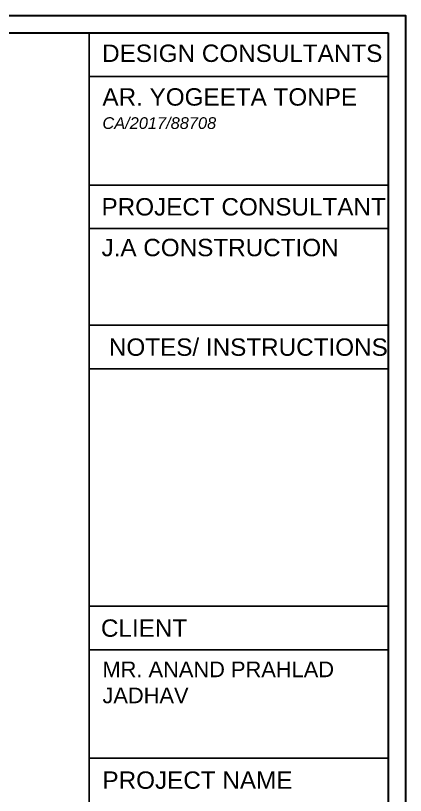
# Model space of a CAD drawing. Header units: inches. Extents: x -9010 to 68966, y 35237 to 36644.
# Drawn here: x -6075.8 to -5916.7, y 35478.1 to 35796 of the extents above; entities that cross this region are included whole.
import ezdxf

# ---------------------------------------------------------------- set-up
doc = ezdxf.new("R2010")
doc.units = ezdxf.units.IN
for name, color, linetype, lineweight in [('0Y-ELEVATION', 166, 'Continuous', 15), ('0Y-TEXT', 96, 'Continuous', 5), ('0Y-WALLS', 23, 'Continuous', 25), ('Wall2', 7, 'Continuous', 30)]:
    doc.layers.add(name, color=color, linetype=linetype, lineweight=lineweight)
doc.layers.add('0Y-FURNITURE', color=7, linetype='Continuous', lineweight=9, true_color=0x454545)
doc.styles.add('ARIAL', font='arial.ttf')

# ---------------------------------------------------------------- blocks, each defined once
blk = doc.blocks.new('a')
for p, q in [((-10948.79, 35842.429), (-10948.79, 35778.027)), ((-10948.79, 35840.331), (-10934.348, 35840.331)), ((-10948.79, 35835.086), (-10934.348, 35835.086)), ((-10948.79, 35832.989), (-10934.348, 35832.989)), ((-10948.79, 35828.309), (-10934.348, 35828.309)), ((-10948.79, 35828.309), (-10934.348, 35828.309)), ((-10948.79, 35826.212), (-10934.348, 35826.212)), ((-10948.79, 35814.738), (-10934.348, 35814.738)), ((-10948.79, 35812.64), (-10934.348, 35812.64)), ((-10948.79, 35807.396), (-10934.348, 35807.396))]:
    blk.add_line(p, q)
at = {"layer": '0Y-ELEVATION'}
blk.add_lwpolyline([(-10933.509, 35843.268), (-10933.509, 35777.188), (-11026.965, 35777.188), (-11026.965, 35843.268)], close=True, dxfattribs=at)
at = {"layer": '0Y-FURNITURE'}
blk.add_lwpolyline([(-11026.965, 35843.268), (-10933.509, 35843.268), (-10933.509, 35776.999), (-11026.965, 35776.999)], close=True, dxfattribs=at)
at = {"layer": '0Y-WALLS'}
blk.add_line((-10948.79, 35832.972), (-10948.79, 35782.223), dxfattribs=at)
at = {"layer": '0Y-WALLS', "lineweight": 30}
blk.add_lwpolyline([(-10934.348, 35842.429), (-10934.348, 35778.027), (-11026.126, 35778.027), (-11026.126, 35842.429)], close=True, dxfattribs=at)
at = {"layer": 'Wall2'}
blk.add_line((-10933.509, 35843.268), (-10933.509, 35777.188), dxfattribs=at)
blk.add_lwpolyline([(-11026.965, 35843.268), (-10933.509, 35843.268), (-10933.509, 35777.188), (-11026.965, 35777.188), (-11026.965, 35843.268)], dxfattribs=at)
at = {"layer": '0Y-TEXT', "char_height": 0.8391, "attachment_point": 1, "style": 'ARIAL'}
for s, width, insert in [('\\pxqc;DESIGN CONSULTANTS', 16.44004, (-10949.616, 35841.869)), ('\\pxql;AR. YOGEETA TONPE \\P{\\fArial|b0|i1|c0|p34;\\H0.675x;CA/2017/88708}', 16.44004, (-10948.155, 35839.759)), ('\\pxql;PROJECT CONSULTANT', 15.18249, (-10948.198, 35834.453)), ('J.A CONSTRUCTION', 15.18249, (-10948.198, 35832.486)), ('\\pxql;NOTES/ INSTRUCTIONS', 15.18249, (-10947.842, 35827.676)), ('\\pxql;CLIENT', 2.049, (-10948.226, 35814.105)), ('\\pxqc;PROJECT NAME', 10.05556, (-10948.589, 35806.762))]:
    blk.add_mtext_dynamic_manual_height_columns(s, width=width, gutter_width=0.804, heights=[0], dxfattribs=dict(at, insert=insert))
at = {"layer": '0Y-TEXT', "insert": (-10948.153, 35812.07), "char_height": 0.75519, "width": 13.80498, "attachment_point": 1, "style": 'ARIAL'}
blk.add_mtext('\\pxql;MR. ANAND PRAHLAD JADHAV', dxfattribs=at)

msp = doc.modelspace()

# ---------------------------------------------------------------- block references
at = {"xscale": 8.440295239454185, "yscale": 8.440295239454185, "zscale": 8.440295239454185, "rotation": 359.9995044211946}
msp.add_blockref('a', (86362.69, -266732.57), dxfattribs=at)

doc.saveas('drawing.dxf')
